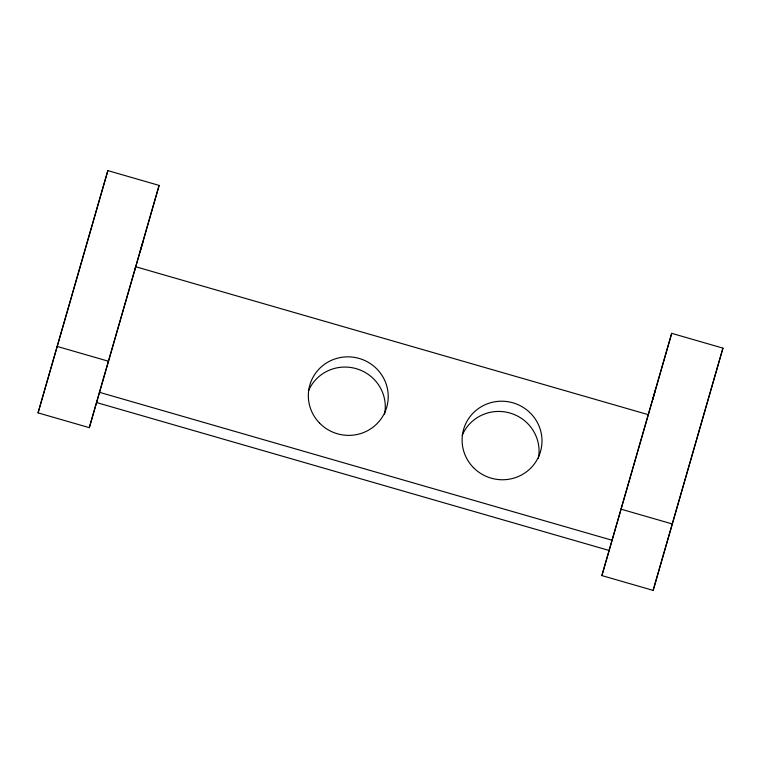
<?xml version="1.0" encoding="UTF-8"?>
<svg xmlns="http://www.w3.org/2000/svg" width="761" height="761" viewBox="0 0 761 761"><rect width="100%" height="100%" fill="white"/><g stroke="black" fill="none" stroke-linecap="round" stroke-linejoin="round"><path stroke-width="1.14" d="M142.992 241.637L89.303 427.663L38.05 412.871L107.853 170.616L159.116 185.408L140.053 251.862M107.853 170.616L38.05 412.871M89.303 427.663L159.116 185.408M134.764 270.165L135.734 266.759L648.315 414.688M601.884 575.592L671.697 333.337L722.95 348.129L653.147 590.384L601.884 575.592L655.563 389.565M652.634 399.791L671.697 333.337M653.147 590.384L722.95 348.129M57.104 346.417L108.366 361.209M620.947 509.138L672.201 523.929M99.491 392.324L612.072 540.253M96.561 402.55L609.133 550.479M308.424 390.945A40.01 39.211 16 0 1 356.776 368.828A40.01 39.211 16 0 1 384.59 414.108M462.193 435.321A40.01 39.211 16 0 1 510.555 413.204A40.01 39.211 16 0 1 538.36 458.493M473.409 467.568A40.01 39.211 16 0 0 540.491 451.577A40.01 39.211 16 0 0 492.243 402.312A40.01 39.211 16 0 0 473.409 467.568M319.639 423.183A40.01 39.211 16 0 0 386.721 407.202A40.01 39.211 16 0 0 338.474 357.936A40.01 39.211 16 0 0 319.639 423.183"/></g></svg>
